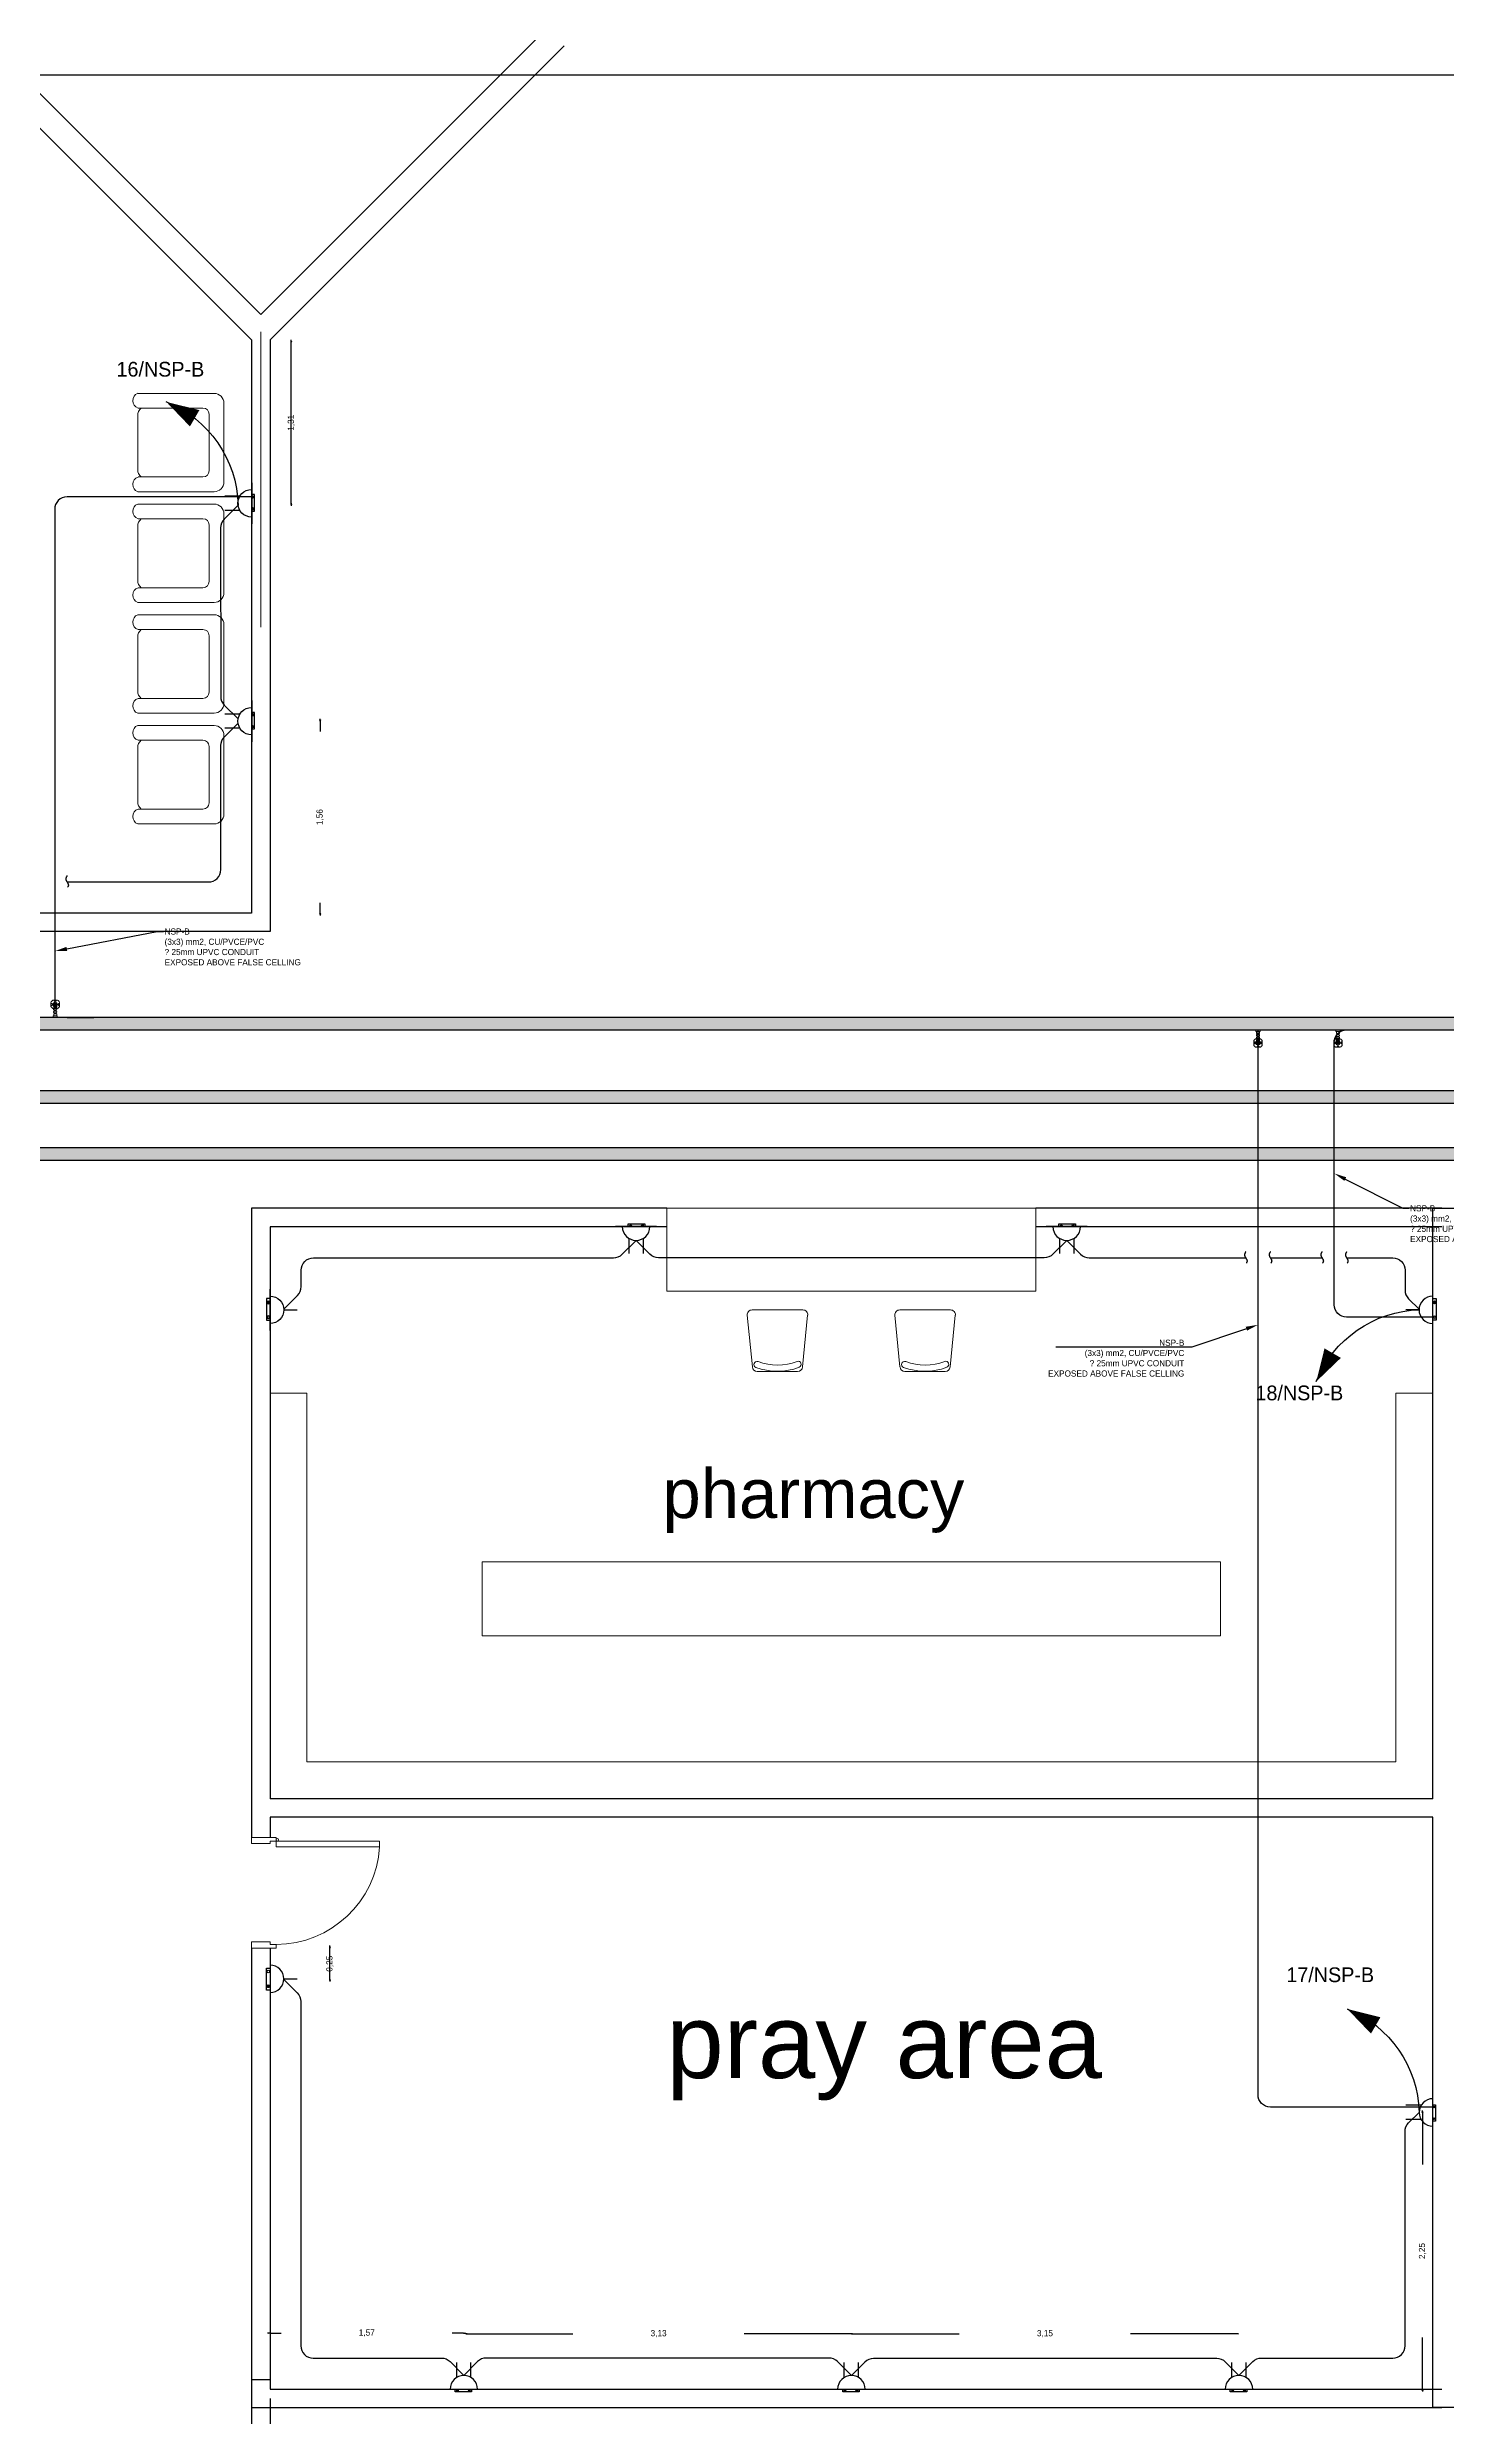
# Model space of a CAD drawing. Extents: x -1451 to 148, y -12854 to 856.
# Drawn here: x 44.47 to 55.84, y 358.05 to 377.31 of the extents above; entities that cross this region are included whole.
import ezdxf
from ezdxf import colors
from ezdxf.entities.mleader import LeaderData, LeaderLine
from ezdxf.enums import TextEntityAlignment as Align
from ezdxf.math import Vec2, Vec3

# ---------------------------------------------------------------- set-up
doc = ezdxf.new("R2010")
doc.units = 0
doc.header["$LTSCALE"] = 0.15
doc.linetypes.add('CONTINOUS', pattern=[0])
doc.linetypes.add('HIDDEN', pattern=[0.375, 0.25, -0.125])
doc.layers.get('0').update_dxf_attribs({"color": 252})
doc.layers.get('Defpoints').update_dxf_attribs({"color": 252})
for name, color, linetype in [('0 BDH', 252, 'Continuous'), ('0 NORMAL WIRING', 252, 'Continuous'), ('0 sockets', 252, 'Continuous'), ('0 TEXTT', 4, 'Continuous'), ('0 TRATS', 252, 'Continuous'), ('0 WIRING 3', 4, 'Continuous'), ('AUTOINCR', 7, 'Continuous'), ('bound', 252, 'Continuous'), ('CPTOOLS-TRAY', 1, 'Continuous'), ('d1', 252, 'Continuous'), ('E-SOCK', 2, 'Continuous'), ('TEXT', 3, 'Continuous'), ('WIRING', 4, 'Continuous')]:
    doc.layers.add(name, color=color, linetype=linetype)
for name, color, linetype, lineweight in [('0 DIM', 6, 'Continuous', 5), ('0 LEGEND', 140, 'Continuous', 0), ('anal', 252, 'Continuous', 20), ('DOOR', 252, 'Continuous', 20), ('EL-PULL BOX-50', 3, 'Continuous', 0), ('FUR', 252, 'Continuous', 9), ('sofa', 252, 'Continuous', 9), ('TMG-LC-ACCEORISE', 1, 'Continuous', 0), ('wall', 252, 'Continuous', 30)]:
    doc.layers.add(name, color=color, linetype=linetype, lineweight=lineweight)
doc.dimstyles.new('ISO-25', dxfattribs={"dimtxt": 0.05, "dimasz": 0.01, "dimexe": 0, "dimexo": 0, "dimtad": 0, "dimtoh": 1, "dimtxsty": 'Standard', "dimblk": 'CLOSED', "dimcen": 2.5, "dimse1": 1, "dimse2": 1, "dimclrd": 1, "dimadec": 0, "dimazin": 0, "dimtfac": 1, "dimtix": 1, "dimtmove": 1, "dimatfit": 0, "dimfxl": 1, "dimarcsym": 0})

# ---------------------------------------------------------------- blocks, each defined once
blk = doc.blocks.new('SEAT02')
at = {"layer": 'FUR'}
for p, q in [((0.7, 0.4), (0.08, 0.4)), ((0, 0.32), (0, -0.32)), ((0.12, 0.23), (0.12, -0.23)), ((0.697, 0.28), (0.17, 0.28)), ((0.7, -0.22), (0.7, 0.22)), ((0.17, -0.28), (0.697, -0.28)), ((0.08, -0.4), (0.7, -0.4))]:
    blk.add_line(p, q, dxfattribs=at)
for centre, radius, start, end in [((0.08, 0.32), 0.08, 90, 180), ((0.677, 0.341), 0.0639, 288.8562, 68.5025), ((0.17, 0.23), 0.05, 90, 180), ((0.62, 0.22), 0.08, 0, 48.5904), ((0.08, -0.32), 0.08, 180, 270), ((0.17, -0.23), 0.05, 180, 270), ((0.62, -0.22), 0.08, 311.4096, 0), ((0.677, -0.341), 0.0639, 291.4975, 71.1438)]:
    blk.add_arc(centre, radius, start, end, dxfattribs=at)
blk = doc.blocks.new('Ch01')
at = {"layer": 'FUR'}
for p, q in [((-0.499, -0.205), (-0.499, 0.207)), ((-0.455, 0.247), (-0.035, 0.205)), ((0.001, 0.165), (0.001, -0.163)), ((-0.455, -0.244), (-0.035, -0.202))]:
    blk.add_line(p, q, dxfattribs=at)
for centre, radius, start, end in [((-0.459, 0.207), 0.04, 84.2894, 180), ((-0.039, 0.165), 0.04, 0, 84.2894), ((-0.055, 0.168), 0.025, 20.5276, 200.5276), ((-0.499, 0.001), 0.449, 339.1935, 20.5276), ((-0.499, 0.001), 0.499, 339.1935, 20.5276), ((-0.056, -0.167), 0.025, 159.1935, 339.1935), ((-0.039, -0.163), 0.04, 275.7106, 0), ((-0.459, -0.205), 0.04, 180, 275.7106)]:
    blk.add_arc(centre, radius, start, end, dxfattribs=at)
blk = doc.blocks.new('ARCH')
at = {"layer": 'anal'}
blk.add_line((46.2, 372.6), (46.2, 375), dxfattribs=at)
blk.add_line((46.2, 372.6), (46.2, 375), dxfattribs=at)
blk.add_line((46.2, 372.6), (46.2, 375), dxfattribs=at)
blk.add_line((46.2, 372.6), (46.2, 375), dxfattribs=at)
blk.add_line((46.2, 372.6), (46.2, 375), dxfattribs=at)
blk.add_line((46.2, 372.6), (46.2, 375), dxfattribs=at)
blk.add_line((46.2, 372.6), (46.2, 375), dxfattribs=at)
blk.add_line((46.2, 372.6), (46.2, 375), dxfattribs=at)
blk.add_line((46.2, 372.6), (46.2, 375), dxfattribs=at)
blk.add_line((46.2, 372.6), (46.2, 375), dxfattribs=at)
blk.add_line((46.2, 372.6), (46.2, 375), dxfattribs=at)
blk.add_line((46.2, 372.6), (46.2, 375), dxfattribs=at)
blk.add_line((46.2, 372.6), (46.2, 375), dxfattribs=at)
blk.add_line((46.2, 372.6), (46.2, 375), dxfattribs=at)
blk.add_line((46.2, 372.6), (46.2, 375), dxfattribs=at)
blk.add_line((46.2, 372.6), (46.2, 375), dxfattribs=at)
blk.add_line((46.2, 372.6), (46.2, 375), dxfattribs=at)
blk.add_line((46.2, 372.6), (46.2, 375), dxfattribs=at)
at = {"layer": 'bound', "color": 2}
blk.add_lwpolyline([(91.902, 377.348), (94.426, 377.348), (94.426, 312.722), (-14.994, 312.722), (-14.994, 377.09), (94.639, 377.09)], dxfattribs=at)
at = {"layer": 'DOOR'}
for points in [[(46.325, 362.731), (46.325, 362.761), (46.125, 362.761), (46.125, 362.711), (46.275, 362.711), (46.275, 362.731)], [(46.325, 362.731), (47.165, 362.731), (47.165, 362.683), (46.325, 362.683)], [(46.325, 361.891), (46.325, 361.861), (46.125, 361.861), (46.125, 361.911), (46.275, 361.911), (46.275, 361.891)]]:
    blk.add_lwpolyline(points, close=True, dxfattribs=at)
blk.add_circle((46.335, 362.741), 0.01, dxfattribs=at)
blk.add_arc((46.322, 362.736), 0.845, 270.2218, 356.3889, dxfattribs=at)
at = {"layer": 'sofa'}
for p, q in [((49.5, 367.2), (49.5, 367.875)), ((49.5, 367.875), (52.5, 367.875)), ((52.5, 367.875), (52.5, 367.2)), ((49.5, 367.2), (52.5, 367.2)), ((46.275, 366.373), (46.575, 366.373)), ((46.575, 366.373), (46.575, 363.375)), ((55.425, 366.373), (55.425, 363.375)), ((55.725, 366.373), (55.425, 366.373)), ((48, 365), (48, 364.4)), ((54, 365), (48, 365)), ((54, 364.4), (54, 365)), ((48, 364.4), (54, 364.4)), ((46.575, 363.375), (55.425, 363.375))]:
    blk.add_line(p, q, dxfattribs=at)
at = {"layer": 'wall'}
for p, q in [((43.841, 377.5), (46.2, 375.141)), ((46.2, 375.141), (48.459, 377.4)), ((46.275, 374.934), (48.666, 377.325)), ((43.759, 377.3), (46.125, 374.934)), ((46.125, 374.934), (46.125, 370.275)), ((46.275, 374.934), (46.275, 370.125)), ((46.125, 370.275), (42.873, 370.275)), ((46.275, 370.125), (42.823, 370.125)), ((46.125, 367.875), (46.125, 362.761)), ((49.5, 367.875), (46.125, 367.875)), ((55.8, 367.875), (52.5, 367.875)), ((55.725, 367.875), (65.4, 367.875)), ((55.725, 363.075), (55.725, 367.875)), ((46.275, 367.725), (46.275, 363.075)), ((49.5, 367.725), (46.275, 367.725)), ((55.8, 367.725), (52.5, 367.725)), ((55.725, 363.075), (46.275, 363.075)), ((55.725, 362.925), (46.275, 362.925)), ((46.275, 362.925), (46.275, 362.761)), ((55.725, 358.125), (55.725, 362.925)), ((46.125, 361.861), (46.125, 358.125)), ((46.275, 361.861), (46.275, 358.275)), ((46.275, 358.35), (46.125, 358.35)), ((46.275, 358.275), (55.8, 358.275)), ((46.125, 358.2), (46.125, 357.905)), ((46.125, 358.125), (55.8, 358.125)), ((46.275, 358.2), (46.275, 357.905)), ((63.829, 358.125), (55.725, 358.125))]:
    blk.add_line(p, q, dxfattribs=at)
at = {"layer": 'wall', "xscale": -1}
for p in [(45.9, 374.1), (45.9, 373.2), (45.9, 372.3), (45.9, 371.4)]:
    blk.add_blockref('SEAT02', p, dxfattribs=at)
at = {"layer": 'wall', "xscale": -1, "rotation": 90}
for p in [(50.4, 366.55), (51.6, 366.55)]:
    blk.add_blockref('Ch01', p, dxfattribs=at)
at = {"layer": 'd1', "attachment_point": 1}
for s, insert, char_height, width in [('{\\fArial|b0|i0|c0|p34;pharmacy}', (49.465, 365.757), 0.4, 6.0636), ('{\\fArial|b0|i0|c0|p34;pray area}', (49.496, 361.404), 0.6, 4.67505)]:
    blk.add_mtext(s, dxfattribs=dict(at, insert=insert, char_height=char_height, width=width))
blk = doc.blocks.new('s')
at = {"layer": '0 BDH', "linetype": 'ByBlock'}
h = blk.add_hatch(dxfattribs=at)
h.set_pattern_fill('ANGLE', color=2)
h.set_pattern_definition([(0, (-147.759, -393.318), (0, 6.985), [5.08, -1.905]), (90, (-147.759, -393.318), (-6.985, 4e-16), [5.08, -1.905])])
h.paths.add_polyline_path([(0.073, 0.002, 1), (0.054, 0.002, 1)])
at = {"layer": '0 BDH', "color": 6, "linetype": 'ByBlock'}
blk.add_lwpolyline([(-0.089, 0.015), (0.089, 0.015), (0.089, -0.015), (-0.089, -0.015)], close=True, dxfattribs=at)
for centre in [(-0.064, 0.002), (0.064, 0.002)]:
    blk.add_circle(centre, 0.00918, dxfattribs=at)
blk = doc.blocks.new('*U276')
at = {"layer": 'E-SOCK'}
for p, q in [((-0.077, -0.021), (-0.077, 0.142)), ((0.077, -0.021), (0.077, 0.142)), ((-0.223, -0.149), (0.223, -0.149))]:
    blk.add_line(p, q, dxfattribs=at)
blk.add_arc((0, -0.149), 0.149, 0, 180, dxfattribs=at)
at = {"layer": '0 BDH', "color": 6, "linetype": 'ByBlock'}
blk.add_blockref('s', (-0.005, -0.163), dxfattribs=at)
blk = doc.blocks.new('*U278')
at = {"layer": 'E-SOCK'}
for p, q in [((-0.077, -0.021), (-0.077, 0.142)), ((0.077, -0.021), (0.077, 0.142)), ((-0.223, -0.149), (0.223, -0.149))]:
    blk.add_line(p, q, dxfattribs=at)
blk.add_arc((0, -0.149), 0.149, 0, 180, dxfattribs=at)
at = {"layer": '0 BDH', "color": 6, "linetype": 'ByBlock'}
blk.add_blockref('s', (-0.005, -0.163), dxfattribs=at)
blk = doc.blocks.new('*U293')
at = {"linetype": 'ByBlock'}
h = blk.add_hatch(dxfattribs=at)
h.set_pattern_fill('ANGLE', color=2)
h.set_pattern_definition([(0, (-301.6926, 2.516), (0, 6.985), [5.08, -1.905]), (90, (-301.6926, 2.516), (-6.985, 4e-16), [5.08, -1.905])])
h.paths.add_polyline_path([(87, -25, 1), (127, -25, 1)])
at = {"color": 6, "linetype": 'ByBlock'}
blk.add_lwpolyline([(-154, 0), (164, 0), (164, -52), (-154, -52)], close=True, dxfattribs=at)
for centre in [(-107, -25), (107, -25)]:
    blk.add_circle(centre, 20.1, dxfattribs=at)
at = {"layer": 'E-SOCK'}
for p, q in [((0, 200), (0, 395)), ((-300, 0), (300, 0))]:
    blk.add_line(p, q, dxfattribs=at)
blk.add_arc((0, 0), 200, 0, 180, dxfattribs=at)
blk = doc.blocks.new('*U64')
at = {"transparency": 33554687}
blk.add_line((-558, 71), (-626, 130), dxfattribs=at)
blk.add_lwpolyline([(-626, 130, 0, 96, 0), (-493, 30, 96, 96, 0)], format="xyseb", dxfattribs=at)
at = {"ltscale": 0.2, "transparency": 33554687}
blk.add_arc((-214, 542), 583, 225.0509, 291.5678, dxfattribs=at)
blk = doc.blocks.new('N')
at = {"layer": 'TEXT', "transparency": 33554687, "xscale": -0.0016, "yscale": 0.0016, "zscale": 0.0016, "rotation": 68.01807446485657}
blk.add_blockref('*U64', (0, 0), dxfattribs=at)
blk = doc.blocks.new('*U207')
at = {"layer": 'CPTOOLS-TRAY'}
h = blk.add_hatch(dxfattribs=at)
h.set_pattern_fill('HEX', color=0, scale=0.005)
h.paths.add_polyline_path([(0.05, 47.203), (-0.05, 47.203), (-0.05, 0), (0.05, 0)])
at = {"layer": 'CPTOOLS-TRAY', "color": 0}
blk.add_lwpolyline([(0.05, 47.203), (-0.05, 47.203), (-0.05, 0), (0.05, 0)], close=True, dxfattribs=at)
blk = doc.blocks.new('K7X7X1U5B4')
at = {"layer": '0 TRATS', "color": 0, "linetype": 'ByBlock', "rotation": 90}
blk.add_blockref('*U207', (64.288, 368.317), dxfattribs=at)
blk = doc.blocks.new('*U240')
at = {"layer": 'CPTOOLS-TRAY'}
h = blk.add_hatch(dxfattribs=at)
h.set_pattern_fill('HEX', color=0, scale=0.005)
h.paths.add_polyline_path([(0.05, 46.849), (-0.05, 46.849), (-0.05, 0), (0.05, 0)])
at = {"layer": 'CPTOOLS-TRAY', "color": 0}
blk.add_lwpolyline([(0.05, 46.849), (-0.05, 46.849), (-0.05, 0), (0.05, 0)], close=True, dxfattribs=at)
blk = doc.blocks.new('C5A2A8X4T8')
at = {"layer": '0 TRATS', "color": 0, "linetype": 'ByBlock', "rotation": 90}
blk.add_blockref('*U240', (63.525, 368.779), dxfattribs=at)
blk = doc.blocks.new('*U260')
at = {"layer": 'CPTOOLS-TRAY'}
h = blk.add_hatch(dxfattribs=at)
h.set_pattern_fill('HEX', color=0, scale=0.005)
h.paths.add_polyline_path([(0.05, 46.905), (-0.05, 46.905), (-0.05, 0), (0.05, 0)])
at = {"layer": 'CPTOOLS-TRAY', "color": 0}
blk.add_lwpolyline([(0.05, 46.905), (-0.05, 46.905), (-0.05, 0), (0.05, 0)], close=True, dxfattribs=at)
blk = doc.blocks.new('W2J0O4G0K3')
at = {"layer": '0 TRATS', "color": 0, "linetype": 'ByBlock', "rotation": 90}
blk.add_blockref('*U260', (63.137, 369.376), dxfattribs=at)
blk = doc.blocks.new('endtick', base_point=(-3267.27, -69559.4))
at = {"layer": 'WIRING', "color": 2, "linetype": 'HIDDEN'}
blk.add_spline([(-3267.27, -69509.4), (-3276.985, -69534.4), (-3267.27, -69559.4), (-3256.425, -69584.4), (-3267.27, -69609.4)], degree=3, dxfattribs=at)
blk = doc.blocks.new('JUNCTION BOX 2')
at = {"layer": 'TMG-LC-ACCEORISE', "color": 1, "ltscale": 0.4}
blk.add_lwpolyline([(-27, -85), (27, -85, 0.198912), (40, -79), (54, -66, 0.198912), (59, -53), (59, 2, 0.198912), (54, 15), (40, 28, 0.198912), (27, 34), (-27, 34, 0.198912), (-40, 28), (-54, 15, 0.198912), (-60, 2), (-60, -25), (-60, -53, 0.198912), (-54, -66), (-40, -79, 0.198912)], format="xyb", close=True, dxfattribs=at)
for points in [[(-14, 34), (12, 34), (12, 20), (-14, 20)], [(-60, -12), (-60, -39), (-45, -39), (-45, -12)], [(-14, -85), (12, -85), (12, -71), (-14, -71)], [(59, -12), (59, -39), (45, -39), (45, -12)]]:
    blk.add_lwpolyline(points, close=True, dxfattribs=at)
at = {"layer": 'TMG-LC-ACCEORISE', "color": 1}
for points in [[(0, 7), (0, -58)], [(-32, -25), (32, -25)]]:
    blk.add_lwpolyline(points, dxfattribs=at)
blk.add_circle((0, -25), 32.2, dxfattribs=at)
blk = doc.blocks.new('EMT CON. ADAPTER')
at = {"linetype": 'CONTINOUS'}
for points in [[(-60, 25), (-60, -25), (-30, -25), (-30, 25)], [(0, 35), (-30, 35), (-30, -35), (0, -35)]]:
    blk.add_lwpolyline(points, close=True, dxfattribs=at)
blk = doc.blocks.new('WERG')
at = {"layer": '0 LEGEND', "color": 1, "ltscale": 0.05}
for p, q in [((-43, 16), (-43, -16)), ((-27, 26), (-33, 26)), ((-17, 17), (0, 17)), ((-17, -16), (-17, 16)), ((-33, -26), (-27, -26)), ((-17, -17), (0, -17))]:
    blk.add_line(p, q, dxfattribs=at)
for centre, start, end in [((-33, 16), 90.0002, 180.0002), ((-27, 16), 0.0002, 90.0002), ((-33, -16), 180.0002, 270.0002), ((-27, -16), 270.0002, 0.0002)]:
    blk.add_arc(centre, 10, start, end, dxfattribs=at)
blk = doc.blocks.new('*U304')
at = {"layer": '0 LEGEND', "ltscale": 0.05}
for p in [(-189, 0), (-146, 0), (-103, 0), (-60, 0)]:
    blk.add_blockref('WERG', p, dxfattribs=at)
at = {"layer": '0 LEGEND', "ltscale": 0.05, "xscale": -1, "rotation": 180}
blk.add_blockref('EMT CON. ADAPTER', (0, 0), dxfattribs=at)
blk = doc.blocks.new('DD')
at = {"layer": 'EL-PULL BOX-50', "extrusion": (-3.54521e-15, -0.013854, 0.999904), "xscale": -0.002311763713811701, "yscale": 0.002311763713811701, "zscale": 0.002311763713811699, "rotation": 180}
blk.add_blockref('JUNCTION BOX 2', (0, 0.367, -0.001), dxfattribs=at)
at = {"layer": 'EL-PULL BOX-50', "xscale": -0.001964999156739888, "yscale": 0.001964999156739888, "zscale": 0.001964999156739888, "rotation": 90}
blk.add_blockref('*U304', (0, 0), dxfattribs=at)
blk = doc.blocks.new('_Closed')
at = {"color": 0, "linetype": 'ByBlock', "lineweight": -2}
for p, q in [((-1, 0.2), (0, 0)), ((-1, 0.2), (-1, -0.2)), ((0, 0), (-1, -0.2)), ((0, 0), (-1, 0))]:
    blk.add_line(p, q, dxfattribs=at)
blk = doc.blocks.new('*D359')
at = {"layer": '0 DIM', "color": 1, "linetype": 'ByBlock', "lineweight": -2, "transparency": 16777216}
for p, q in [((55.642, 360.531), (55.642, 360.541)), ((55.642, 360.521), (55.642, 360.102)), ((55.642, 358.275), (55.642, 358.694)), ((55.642, 358.265), (55.642, 358.255))]:
    blk.add_line(p, q, dxfattribs=at)
at = {"layer": 'Defpoints', "color": 0, "linetype": 'ByBlock', "transparency": 16777216}
for p in [(55.736, 360.521), (55.642, 358.275), (55.725, 358.275)]:
    blk.add_point(p, dxfattribs=at)
at = {"layer": '0 DIM', "color": 1, "linetype": 'ByBlock', "lineweight": -2, "transparency": 16777216, "xscale": 0.01, "yscale": 0.01, "zscale": 0.01}
for p, rotation in [((55.642, 360.521), 270), ((55.642, 358.275), 90)]:
    blk.add_blockref('_Closed', p, dxfattribs=dict(at, rotation=rotation))
at = {"layer": '0 DIM', "color": 0, "linetype": 'ByBlock', "transparency": 16777216, "insert": (55.642, 359.398), "char_height": 0.05, "attachment_point": 5, "rotation": 90}
blk.add_mtext('2,25', dxfattribs=at)
blk = doc.blocks.new('*D360')
at = {"layer": '0 DIM', "color": 1, "linetype": 'ByBlock', "lineweight": -2, "transparency": 16777216}
for p, q in [((46.265, 358.731), (46.255, 358.731)), ((46.275, 358.731), (46.365, 358.731)), ((47.846, 358.731), (47.756, 358.731)), ((47.856, 358.731), (47.866, 358.731))]:
    blk.add_line(p, q, dxfattribs=at)
at = {"layer": 'Defpoints', "color": 0, "linetype": 'ByBlock', "transparency": 16777216}
for p in [(46.275, 358.731), (46.275, 358.275), (47.846, 358.264)]:
    blk.add_point(p, dxfattribs=at)
at = {"layer": '0 DIM', "color": 1, "linetype": 'ByBlock', "lineweight": -2, "transparency": 16777216, "xscale": 0.01, "yscale": 0.01, "zscale": 0.01}
blk.add_blockref('_Closed', (46.275, 358.731), dxfattribs=at)
at = {"layer": '0 DIM', "color": 1, "linetype": 'ByBlock', "lineweight": -2, "transparency": 16777216, "xscale": 0.01, "yscale": 0.01, "zscale": 0.01, "rotation": 180}
blk.add_blockref('_Closed', (47.846, 358.731), dxfattribs=at)
at = {"layer": '0 DIM', "color": 0, "linetype": 'ByBlock', "transparency": 16777216, "insert": (47.061, 358.731), "char_height": 0.05, "attachment_point": 5}
blk.add_mtext('1,57', dxfattribs=at)
blk = doc.blocks.new('*D361')
at = {"layer": '0 DIM', "color": 1, "linetype": 'ByBlock', "lineweight": -2, "transparency": 16777216}
for p, q in [((47.876, 358.726), (48.737, 358.726)), ((50.99, 358.726), (50.129, 358.726))]:
    blk.add_line(p, q, dxfattribs=at)
at = {"layer": 'Defpoints', "color": 0, "linetype": 'ByBlock', "transparency": 16777216}
for p in [(47.866, 358.731), (51, 358.731), (51, 358.726)]:
    blk.add_point(p, dxfattribs=at)
at = {"layer": '0 DIM', "color": 1, "linetype": 'ByBlock', "lineweight": -2, "transparency": 16777216, "xscale": 0.01, "yscale": 0.01, "zscale": 0.01, "rotation": 180}
blk.add_blockref('_Closed', (47.866, 358.726), dxfattribs=at)
at = {"layer": '0 DIM', "color": 1, "linetype": 'ByBlock', "lineweight": -2, "transparency": 16777216, "xscale": 0.01, "yscale": 0.01, "zscale": 0.01}
blk.add_blockref('_Closed', (51, 358.726), dxfattribs=at)
at = {"layer": '0 DIM', "color": 0, "linetype": 'ByBlock', "transparency": 16777216, "insert": (49.433, 358.726), "char_height": 0.05, "attachment_point": 5}
blk.add_mtext('3,13', dxfattribs=at)
blk = doc.blocks.new('*D362')
at = {"layer": '0 DIM', "color": 1, "linetype": 'ByBlock', "lineweight": -2, "transparency": 16777216}
for p, q in [((51.01, 358.726), (51.877, 358.726)), ((54.136, 358.726), (53.269, 358.726))]:
    blk.add_line(p, q, dxfattribs=at)
at = {"layer": 'Defpoints', "color": 0, "linetype": 'ByBlock', "transparency": 16777216}
for p in [(51, 358.731), (54.146, 358.726), (54.146, 358.275)]:
    blk.add_point(p, dxfattribs=at)
at = {"layer": '0 DIM', "color": 1, "linetype": 'ByBlock', "lineweight": -2, "transparency": 16777216, "xscale": 0.01, "yscale": 0.01, "zscale": 0.01, "rotation": 180}
blk.add_blockref('_Closed', (51, 358.726), dxfattribs=at)
at = {"layer": '0 DIM', "color": 1, "linetype": 'ByBlock', "lineweight": -2, "transparency": 16777216, "xscale": 0.01, "yscale": 0.01, "zscale": 0.01}
blk.add_blockref('_Closed', (54.146, 358.726), dxfattribs=at)
at = {"layer": '0 DIM', "color": 0, "linetype": 'ByBlock', "transparency": 16777216, "insert": (52.573, 358.726), "char_height": 0.05, "attachment_point": 5}
blk.add_mtext('3,15', dxfattribs=at)
blk = doc.blocks.new('*D384')
at = {"layer": '0 DIM', "color": 1, "linetype": 'ByBlock', "lineweight": -2, "transparency": 16777216}
for p, q in [((46.448, 374.925), (46.448, 374.935)), ((46.448, 373.606), (46.448, 374.915)), ((46.448, 373.596), (46.448, 373.586))]:
    blk.add_line(p, q, dxfattribs=at)
at = {"layer": 'Defpoints', "color": 0, "linetype": 'ByBlock', "transparency": 16777216}
for p in [(46.147, 374.915), (46.448, 374.915), (46.147, 373.606)]:
    blk.add_point(p, dxfattribs=at)
at = {"layer": '0 DIM', "color": 1, "linetype": 'ByBlock', "lineweight": -2, "transparency": 16777216, "xscale": 0.01, "yscale": 0.01, "zscale": 0.01}
for p, rotation in [((46.448, 374.915), 270), ((46.448, 373.606), 90)]:
    blk.add_blockref('_Closed', p, dxfattribs=dict(at, rotation=rotation))
at = {"layer": '0 DIM', "color": 0, "linetype": 'ByBlock', "transparency": 16777216, "insert": (46.448, 374.261), "char_height": 0.05, "attachment_point": 5, "rotation": 90}
blk.add_mtext('1,31', dxfattribs=at)
blk = doc.blocks.new('*D385')
at = {"layer": '0 DIM', "color": 1, "linetype": 'ByBlock', "lineweight": -2, "transparency": 16777216}
for p, q in [((46.682, 371.845), (46.682, 371.855)), ((46.682, 371.835), (46.682, 371.751)), ((46.682, 370.275), (46.682, 370.359)), ((46.682, 370.265), (46.682, 370.255))]:
    blk.add_line(p, q, dxfattribs=at)
at = {"layer": 'Defpoints', "color": 0, "linetype": 'ByBlock', "transparency": 16777216}
for p in [(46.125, 371.835), (46.125, 370.275), (46.682, 370.275)]:
    blk.add_point(p, dxfattribs=at)
at = {"layer": '0 DIM', "color": 1, "linetype": 'ByBlock', "lineweight": -2, "transparency": 16777216, "xscale": 0.01, "yscale": 0.01, "zscale": 0.01}
for p, rotation in [((46.682, 371.835), 270), ((46.682, 370.275), 90)]:
    blk.add_blockref('_Closed', p, dxfattribs=dict(at, rotation=rotation))
at = {"layer": '0 DIM', "color": 0, "linetype": 'ByBlock', "transparency": 16777216, "insert": (46.682, 371.055), "char_height": 0.05, "attachment_point": 5, "rotation": 90}
blk.add_mtext('1,56', dxfattribs=at)
blk = doc.blocks.new('*D486')
at = {"layer": '0 DIM', "color": 1, "linetype": 'ByBlock', "lineweight": -2, "transparency": 16777216}
for p, q in [((46.762, 361.871), (46.762, 361.881)), ((46.762, 361.608), (46.762, 361.861)), ((46.762, 361.598), (46.762, 361.588))]:
    blk.add_line(p, q, dxfattribs=at)
at = {"layer": 'Defpoints', "color": 0, "linetype": 'ByBlock', "transparency": 16777216}
for p in [(46.275, 361.861), (46.762, 361.861), (46.259, 361.608)]:
    blk.add_point(p, dxfattribs=at)
at = {"layer": '0 DIM', "color": 1, "linetype": 'ByBlock', "lineweight": -2, "transparency": 16777216, "xscale": 0.01, "yscale": 0.01, "zscale": 0.01}
for p, rotation in [((46.762, 361.861), 270), ((46.762, 361.608), 90)]:
    blk.add_blockref('_Closed', p, dxfattribs=dict(at, rotation=rotation))
at = {"layer": '0 DIM', "color": 0, "linetype": 'ByBlock', "transparency": 16777216, "insert": (46.762, 361.734), "char_height": 0.05, "attachment_point": 5, "rotation": 90}
blk.add_mtext('0,25', dxfattribs=at)

msp = doc.modelspace()

# ---------------------------------------------------------------- linework, layer by layer
at = {"layer": '0 NORMAL WIRING', "color": 3}
for points in [[(46.015, 373.59), (45.903, 373.478, 0.198971), (45.873, 373.407), (45.874, 372.036, 0.198854), (45.903, 371.965), (46.015, 371.853)], [(44.625, 370.528), (45.775, 370.528, 0.414214), (45.875, 370.628), (45.875, 371.638, -0.198912), (45.904, 371.708), (46.015, 371.819)], [(46.386, 367.055), (46.498, 367.167, 0.198912), (46.528, 367.238), (46.528, 367.372, -0.414214), (46.628, 367.472), (49.067, 367.472, 0.198912), (49.138, 367.501), (49.25, 367.614)], [(52.75, 367.614), (52.638, 367.501, -0.198912), (52.567, 367.472), (49.433, 367.472, -0.198912), (49.362, 367.501), (49.25, 367.614)], [(52.75, 367.614), (52.862, 367.501, 0.198912), (52.933, 367.472), (54.205, 367.472)], [(55.025, 367.472), (55.4, 367.472, -0.414214), (55.5, 367.372), (55.5, 367.21, 0.198912), (55.529, 367.139), (55.614, 367.055)], [(46.386, 361.606), (46.496, 361.496, -0.198912), (46.525, 361.426), (46.525, 358.628, 0.414214), (46.625, 358.528), (47.667, 358.528, -0.198912), (47.738, 358.499), (47.85, 358.386)], [(54.15, 358.386), (54.262, 358.499, -0.198912), (54.333, 358.528), (55.4, 358.528, 0.414214), (55.5, 358.628), (55.5, 360.37, -0.198912), (55.529, 360.441), (55.614, 360.525)], [(51, 358.386), (50.888, 358.499, 0.198912), (50.817, 358.528), (48.033, 358.528, 0.198912), (47.962, 358.499), (47.85, 358.386)], [(54.15, 358.386), (54.041, 358.496, 0.198912), (53.97, 358.525), (51.18, 358.525, 0.198912), (51.109, 358.496), (51, 358.386)]]:
    msp.add_lwpolyline(points, format="xyb", dxfattribs=at)
msp.add_lwpolyline([(54.405, 367.472), (54.825, 367.472)], dxfattribs=at)
at = {"layer": '0 sockets', "color": 1, "linetype": 'ByBlock'}
for points in [[(46.134, 373.658), (44.625, 373.658, 0.414214), (44.525, 373.558), (44.525, 369.526)], [(44.525, 369.518, 0.011178), (44.526, 369.514)], [(44.527, 369.506, 0.000577), (44.527, 369.506)], [(44.529, 369.498, 0.001268), (44.529, 369.497)], [(44.538, 369.477, 0.00249), (44.538, 369.476, 0.00249)], [(55.741, 360.569), (54.405, 360.569, -0.414214), (54.305, 360.669), (54.305, 369.326)], [(55.739, 366.99), (55.025, 366.99, -0.414214), (54.925, 367.09), (54.925, 369.226, -0.414214), (55.025, 369.326), (55.231, 369.326)]]:
    msp.add_lwpolyline(points, format="xyb", dxfattribs=at)
msp.add_lwpolyline([(44.625, 369.426), (44.844, 369.426)], dxfattribs=at)

# ---------------------------------------------------------------- block references
at = {"layer": '0 BDH', "color": 6, "linetype": 'ByBlock'}
for p, rotation in [((46.015, 373.59), 44.99999999998911), ((55.619, 367.05), 134.999999999988), ((55.614, 360.525), 45.00000000001036)]:
    msp.add_blockref('N', p, dxfattribs=dict(at, rotation=rotation))
at = {"layer": '0 sockets', "color": 3}
msp.add_blockref('ARCH', (0, 0), dxfattribs=at)
for name, p, xscale, yscale, zscale, rotation in [('*U276', (46.014, 373.606), -0.75, 0.75, 0.75, 90), ('*U276', (46.014, 371.835), -0.75, 0.75, 0.75, 90), ('*U278', (49.25, 367.614), 0.75, 0.75, 0.75, 180), ('*U278', (52.75, 367.614), 0.75, 0.75, 0.75, 180), ('*U293', (46.275, 367.05), -0.0005570000000000001, 0.0005570000000000001, 0.0005570000000000001, 269.9999999999964), ('*U293', (55.725, 367.05), 0.0005570000000000001, 0.0005570000000000001, 0.0005570000000000001, 90), ('*U293', (46.275, 361.611), 0.0005570000000000001, 0.0005570000000000001, 0.0005570000000000001, 270), ('*U278', (55.614, 360.525), 0.75, 0.75, 0.75, 90)]:
    msp.add_blockref(name, p, dxfattribs=dict(at, xscale=xscale, yscale=yscale, zscale=zscale, rotation=rotation))
at = {"layer": '0 sockets', "color": 3, "xscale": 0.75, "yscale": 0.75, "zscale": 0.75}
for p in [(47.85, 358.386), (51, 358.386), (54.15, 358.386)]:
    msp.add_blockref('*U278', p, dxfattribs=at)
at = {"layer": '0 TRATS', "color": 1, "linetype": 'ByBlock'}
msp.add_blockref('W2J0O4G0K3', (0, 0), dxfattribs=at)
at = {"layer": '0 TRATS', "color": 4, "linetype": 'ByBlock'}
msp.add_blockref('C5A2A8X4T8', (0, 0), dxfattribs=at)
at = {"layer": '0 TRATS', "color": 6, "linetype": 'ByBlock'}
msp.add_blockref('K7X7X1U5B4', (0, 0), dxfattribs=at)
at = {"layer": '0 WIRING 3', "color": 6, "linetype": 'ByBlock'}
for name, p, xscale, yscale, zscale in [('endtick', (44.625, 370.528), 0.001, 0.001, 0.001), ('DD', (44.529, 369.426), 0.25, 0.25, 0.25), ('endtick', (54.205, 367.472), 0.001, 0.001, 0.001), ('endtick', (54.405, 367.472), 0.001, 0.001, 0.001), ('endtick', (54.825, 367.472), 0.001, 0.001, 0.001), ('endtick', (55.025, 367.472), 0.001, 0.001, 0.001)]:
    msp.add_blockref(name, p, dxfattribs=dict(at, xscale=xscale, yscale=yscale, zscale=zscale))
at = {"layer": '0 WIRING 3', "color": 6, "linetype": 'ByBlock', "xscale": 0.25, "yscale": 0.25, "zscale": 0.25, "rotation": 180}
for p in [(54.305, 369.326), (54.954, 369.326)]:
    msp.add_blockref('DD', p, dxfattribs=at)

# ---------------------------------------------------------------- texts
at = {"layer": 'AUTOINCR', "color": 1, "linetype": 'ByBlock'}
for s, p in [('16/NSP-B', (45.027, 374.6)), ('18/NSP-B', (54.284, 366.278)), ('17/NSP-B', (54.535, 361.548))]:
    msp.add_text(s, height=0.12, dxfattribs=at).set_placement(p, align=Align.BOTTOM_LEFT)

# ---------------------------------------------------------------- dimensions: what is measured, and where the dimension line sits
at = {"layer": '0 DIM', "color": 6, "linetype": 'ByBlock'}
for base, p1, p2, picture, middle in [((46.448, 374.915), (46.147, 373.606), (46.147, 374.915), '*D384', (46.448, 374.261)), ((46.682, 370.275), (46.125, 371.835), (46.125, 370.275), '*D385', (46.682, 371.055)), ((46.762, 361.861), (46.259, 361.608), (46.275, 361.861), '*D486', (46.762, 361.734)), ((55.642, 358.275), (55.736, 360.521), (55.725, 358.275), '*D359', (55.642, 359.398))]:
    dim = msp.add_linear_dim(base=base, p1=p1, p2=p2, angle=90, dimstyle='ISO-25', dxfattribs=at)
    dim.commit()
    dim.dimension.update_dxf_attribs({"geometry": picture, "text_midpoint": middle})
for base, p1, p2, picture, middle in [((46.275, 358.731), (47.846, 358.264), (46.275, 358.275), '*D360', (47.061, 358.731)), ((51, 358.726), (47.866, 358.731), (51, 358.731), '*D361', (49.433, 358.726)), ((54.146, 358.726), (51, 358.731), (54.146, 358.275), '*D362', (52.573, 358.726))]:
    dim = msp.add_linear_dim(base=base, p1=p1, p2=p2, dimstyle='ISO-25', dxfattribs=at)
    dim.commit()
    dim.dimension.update_dxf_attribs({"geometry": picture, "text_midpoint": middle})

# ---------------------------------------------------------------- leaders
at = {"layer": '0 TEXTT', "color": 1, "linetype": 'ByBlock'}
ml = msp.add_multileader_mtext('Standard', dxfattribs=at)
ml.set_content('NSP-B \\P(3x3) mm2, CU/PVCE/PVC\\P? 25mm UPVC CONDUIT\\PEXPOSED ABOVE FALSE CELLING', color=6)
ml.set_leader_properties(color=4)
ml.build(insert=Vec2(0, 0))
ml.multileader.update_dxf_attribs({"text_right_attachment_type": 6, "dogleg_length": 0.05, "arrow_head_size": 0.1})
ctx = ml.context
ctx.base_point, ctx.char_height, ctx.arrow_head_size, ctx.landing_gap_size = Vec3(45.408, 370.125), 0.05, 0.1, 0.01
ctx.right_attachment = 6
notes = []
notes.append((ctx, [(0, (1, 1, 0), (45.358, 370.125), (1, 0), 0.05, [(0, [(44.525, 369.965)], 0, [])])]))
ctx.mtext.insert, ctx.mtext.width, ctx.mtext.flow_direction = Vec3(45.418, 370.15), 6.216, 5
ml = msp.add_multileader_mtext('Standard', dxfattribs=at)
ml.set_content('NSP-B \\P(3x3) mm2, CU/PVCE/PVC\\P? 25mm UPVC CONDUIT\\PEXPOSED ABOVE FALSE CELLING', color=6)
ml.set_leader_properties(color=4)
ml.build(insert=Vec2(0, 0))
ml.multileader.update_dxf_attribs({"text_right_attachment_type": 6, "dogleg_length": 0.05, "arrow_head_size": 0.1})
ctx = ml.context
ctx.base_point, ctx.char_height, ctx.arrow_head_size, ctx.landing_gap_size = Vec3(55.531, 367.875), 0.05, 0.1, 0.01
ctx.right_attachment = 6
notes.append((ctx, [(0, (1, 1, 0), (55.481, 367.875), (1, 0), 0.05, [(0, [(54.925, 368.158)], 0, [])])]))
ctx.mtext.insert, ctx.mtext.width, ctx.mtext.flow_direction = Vec3(55.541, 367.9), 6.216, 5
ml = msp.add_multileader_mtext('Standard', dxfattribs=at)
ml.set_content('NSP-B \\P(3x3) mm2, CU/PVCE/PVC\\P? 25mm UPVC CONDUIT\\PEXPOSED ABOVE FALSE CELLING', color=6)
ml.set_leader_properties(color=4)
ml.build(insert=Vec2(0, 0))
ml.multileader.update_dxf_attribs({"text_right_attachment_type": 6, "dogleg_length": 0.05, "arrow_head_size": 0.1})
ctx = ml.context
ctx.base_point, ctx.char_height, ctx.arrow_head_size, ctx.landing_gap_size = Vec3(52.362, 366.782), 0.05, 0.1, 0.01
ctx.right_attachment, ctx.text_align_type = 6, 2
notes.append((ctx, [(0, (1, 1, 0), (53.766, 366.747), (-1, 0), 0.05, [(0, [(54.305, 366.928)], 0, [])])]))
ctx.mtext.insert, ctx.mtext.width, ctx.mtext.alignment, ctx.mtext.flow_direction = Vec3(53.706, 366.807), 6.216, 3, 5
for ctx, leaders in notes:
    for number, flags, end, landing, length, lines in leaders:
        leader = LeaderData()
        leader.index, (leader.has_last_leader_line, leader.has_dogleg_vector, leader.attachment_direction) = number, flags
        leader.last_leader_point, leader.dogleg_vector, leader.dogleg_length = Vec3(end), Vec3(landing), length
        for number, points, colour, breaks in lines:
            line = LeaderLine()
            line.index, line.vertices, line.color, line.breaks = number, Vec3.list(points), colors.encode_raw_color(colour), breaks
            leader.lines.append(line)
        ctx.leaders.append(leader)

doc.saveas('drawing.dxf')
